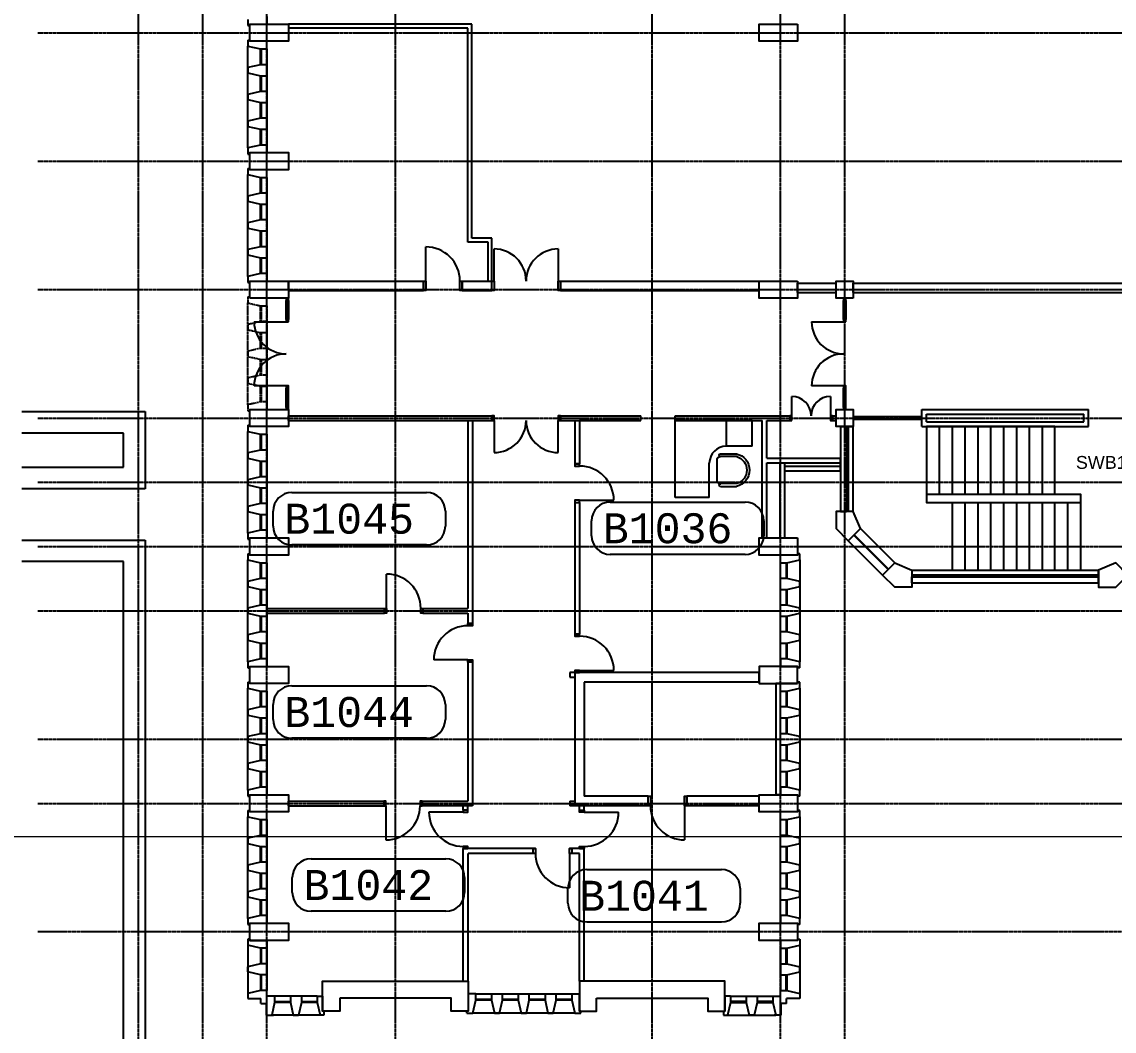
# Model space of a CAD drawing. Header units: millimetres. Extents: x -63292 to 85267, y -25390 to 107538.
# Drawn here: x -53261 to -27737, y -4544 to 19031 of the extents above; entities that cross this region are included whole.
import ezdxf

# ---------------------------------------------------------------- set-up
doc = ezdxf.new("R2010")
doc.units = ezdxf.units.MM
doc.linetypes.add('PCENTRE', pattern=[50.8, 31.75, -6.35, 6.35, -6.35])
doc.linetypes.add('PPHANTOM', pattern=[63.5, 31.75, -6.35, 6.35, -6.35, 6.35, -6.35])
for name, color, linetype in [('Boundaries_and_building_grids', 140, 'Continuous'), ('BRICK_WALLS_P4', 1, 'Continuous'), ('COLUMNS_P5', 3, 'Continuous'), ('DR', 8, 'Continuous'), ('FURNITURE', 40, 'Continuous'), ('LIFTS AND STAIRS', 8, 'Continuous'), ('SITE', 1, 'Continuous'), ('TEXT', 2, 'Continuous'), ('WA', 6, 'Continuous'), ('WA_EXT', 7, 'Continuous'), ('WN', 4, 'Continuous')]:
    doc.layers.add(name, color=color, linetype=linetype)
doc.layers.get('0').off()
doc.styles.add('arial', font='arial.ttf')
doc.styles.add('MONOTXT', font='monotxt.shx')

# ---------------------------------------------------------------- blocks, each defined once
blk = doc.blocks.new('Chair Accent 30x30')
at = {"linetype": 'Continuous'}
for p, q in [((-15, 3.1), (-15, 18)), ((-12.5, 18.3), (-12.5, 3)), ((12.5, 18.3), (12.5, 3)), ((15, 3.1), (15, 18)), ((-9.5, 0), (9.5, 0))]:
    blk.add_line(p, q, dxfattribs=at)
for centre, radius, start, end in [((0, 14.6), 15.4, 12.6804, 167.3196), ((0, 14.4), 13.1, 17.408, 162.5919), ((-13.8, 3.1), 1.25, 180, 0), ((-9.5, 3), 3, 180, 270), ((9.5, 3), 3, 270, 0), ((13.8, 3.1), 1.25, 180, 0)]:
    blk.add_arc(centre, radius, start, end, dxfattribs=at)
blk = doc.blocks.new('computer desk with drawers')
at = {"linetype": 'Continuous'}
for p, q in [((0, -1800), (0, 0)), ((1200, 0), (0, 0)), ((1200, -600), (1200, 0)), ((1800, 0), (1200, 0)), ((1800, -600), (1800, 0)), ((1800, -600), (1200, -600)), ((800, -1800), (800, -1000)), ((800, -1800), (0, -1800))]:
    blk.add_line(p, q, dxfattribs=at)
blk.add_arc((1200, -1000), 400, 90, 180, dxfattribs=at)

msp = doc.modelspace()

# ---------------------------------------------------------------- linework, layer by layer
at = {"layer": 'Boundaries_and_building_grids', "color": 140, "linetype": 'PCENTRE', "lineweight": -3}
for p, q in [((-50533, -17978), (-50533, 67826)), ((-49033, -17978), (-49033, 67826)), ((-47533, -17978), (-47533, 67826)), ((-44533, -17978), (-44533, 67826)), ((-38533, -17978), (-38533, 67826)), ((-35533, -17978), (-35533, 67826)), ((-34033, -17978), (-34033, 67826)), ((-52891, 18776), (50767, 18776)), ((-52891, 15776), (50767, 15776)), ((-52891, 12776), (50767, 12776)), ((-52891, 9776), (50767, 9776)), ((-52891, 8276), (50767, 8276)), ((-52891, 6776), (50767, 6776)), ((-52891, 5276), (50767, 5276)), ((-52891, 2276), (50767, 2276)), ((-52891, 776), (50767, 776)), ((50767, -2224), (-52891, -2224))]:
    msp.add_line(p, q, dxfattribs=at)
at = {"layer": 'BRICK_WALLS_P4', "linetype": 'Continuous'}
for p, q in [((-47033, 12976), (-43875, 12976)), ((-47033, 12756), (-47033, 12976)), ((-43875, 12976), (-43875, 12756)), ((-42975, 12976), (-42278, 12976)), ((-42975, 12756), (-42975, 12976)), ((-42278, 12756), (-42278, 12976)), ((-40678, 12976), (-36033, 12976)), ((-40678, 12756), (-40678, 12976)), ((-36033, 12756), (-36033, 12976)), ((-35133, 12706), (-35133, 12926)), ((-35133, 12926), (-34233, 12926)), ((-34233, 12706), (-34233, 12926)), ((-33833, 12706), (-33833, 12926)), ((-33833, 12926), (-26733, 12926)), ((-47033, 12756), (-43875, 12756)), ((-42975, 12756), (-42278, 12756)), ((-40678, 12756), (-36033, 12756)), ((-35133, 12706), (-34233, 12706)), ((-33833, 12706), (-26733, 12706)), ((-32233, 9976), (-28333, 9976)), ((-32233, 9576), (-32233, 9976)), ((-28333, 9576), (-28333, 9976)), ((-47033, 9831), (-42278, 9831)), ((-47033, 9721), (-47033, 9831)), ((-47033, 9831), (-42278, 9831)), ((-47033, 9721), (-42278, 9721)), ((-47033, 9721), (-42838, 9721)), ((-46663, 9831), (-42278, 9831)), ((-46663, 9831), (-42278, 9831)), ((-42728, 9721), (-42278, 9721)), ((-42278, 9831), (-42278, 9721)), ((-42278, 9831), (-42278, 9721)), ((-40678, 9831), (-40678, 9721)), ((-40678, 9831), (-38797, 9831)), ((-40678, 9831), (-38797, 9831)), ((-40678, 9831), (-40678, 9721)), ((-40678, 9831), (-38797, 9831)), ((-40678, 9831), (-38797, 9831)), ((-40678, 9721), (-38797, 9721)), ((-40678, 9721), (-40338, 9721)), ((-40228, 9721), (-38797, 9721)), ((-40228, 9721), (-38797, 9721)), ((-38797, 9721), (-40228, 9721)), ((-38797, 9721), (-38797, 9831)), ((-38797, 9721), (-38797, 9831)), ((-37997, 9831), (-35917, 9831)), ((-37997, 9721), (-37997, 9831)), ((-37997, 9831), (-35319, 9831)), ((-37997, 9721), (-37997, 9831)), ((-37997, 9831), (-35917, 9831)), ((-37997, 9831), (-35319, 9831)), ((-37997, 9721), (-35963, 9721)), ((-37997, 9721), (-35963, 9721)), ((-37997, 9721), (-35963, 9721)), ((-37997, 9721), (-35963, 9721)), ((-35963, 6976), (-35963, 9721)), ((-35853, 8837), (-35853, 9721)), ((-35853, 9721), (-35319, 9721)), ((-35319, 9831), (-35319, 9721)), ((-34319, 9831), (-34319, 9721)), ((-34319, 9831), (-34233, 9831)), ((-34319, 9721), (-34233, 9721)), ((-34233, 9721), (-34233, 9831)), ((-32123, 9686), (-32123, 9866)), ((-32123, 9866), (-28443, 9866)), ((-28443, 9686), (-28443, 9866)), ((-34133, 9576), (-34133, 7593)), ((-34133, 9576), (-33993, 9576)), ((-33993, 9576), (-33993, 7593)), ((-33943, 7593), (-33943, 9576)), ((-33943, 9576), (-33833, 9576)), ((-33833, 7593), (-33833, 9576)), ((-32233, 9576), (-28333, 9576)), ((-32123, 9686), (-28443, 9686)), ((-35853, 8837), (-34133, 8837)), ((-35853, 8727), (-34133, 8727)), ((-35853, 6976), (-35853, 8727)), ((-35541, 6976), (-35541, 8727)), ((-35431, 6976), (-35431, 8727)), ((-34133, 8727), (-34133, 8837)), ((-34133, 8544), (-34133, 8727)), ((-35431, 8654), (-34133, 8654)), ((-35431, 8544), (-34133, 8544)), ((-34133, 7593), (-33993, 7593)), ((-33833, 7593), (-33943, 7593)), ((-35963, 6976), (-35853, 6976)), ((-35541, 6976), (-35431, 6976)), ((-32466, 6226), (-28100, 6226)), ((-32466, 6226), (-32466, 6116)), ((-28100, 6116), (-28100, 6226)), ((-32466, 6116), (-28100, 6116)), ((-32466, 6066), (-28100, 6066)), ((-32466, 5926), (-32466, 6066)), ((-32466, 5926), (-28100, 5926)), ((-28100, 5926), (-28100, 6066)), ((-36033, 3831), (-40338, 3831)), ((-40338, 3831), (-40338, 721)), ((-36033, 3611), (-36033, 3831)), ((-36033, 3611), (-40118, 3611)), ((-40118, 3611), (-40118, 941)), ((-35533, 3576), (-35643, 3576)), ((-35643, 3576), (-35643, 976)), ((-38625, 941), (-40118, 941)), ((-38625, 721), (-38625, 941)), ((-36033, 941), (-37725, 941)), ((-37725, 721), (-37725, 941)), ((-36033, 721), (-36033, 941)), ((-35533, 976), (-35643, 976)), ((-38625, 721), (-40338, 721)), ((-36033, 721), (-37725, 721))]:
    msp.add_line(p, q, dxfattribs=at)
at = {"layer": 'COLUMNS_P5', "linetype": 'Continuous'}
for points in [[(-47933, 18576), (-47933, 18976), (-47033, 18976), (-47033, 18576), (-47933, 18576)], [(-35133, 18976), (-35133, 18576), (-36033, 18576), (-36033, 18976), (-35133, 18976)], [(-47933, 15576), (-47933, 15976), (-47033, 15976), (-47033, 15576), (-47933, 15576)], [(-47933, 12576), (-47933, 12976), (-47033, 12976), (-47033, 12576), (-47933, 12576)], [(-35133, 12976), (-35133, 12576), (-36033, 12576), (-36033, 12976), (-35133, 12976)], [(-33833, 12576), (-34233, 12576), (-34233, 12976), (-33833, 12976), (-33833, 12576)], [(-47933, 9576), (-47933, 9976), (-47033, 9976), (-47033, 9576), (-47933, 9576)], [(-33833, 9576), (-34233, 9576), (-34233, 9976), (-33833, 9976), (-33833, 9576)], [(-47933, 6576), (-47933, 6976), (-47033, 6976), (-47033, 6576), (-47933, 6576)], [(-35133, 6976), (-35133, 6576), (-36033, 6576), (-36033, 6976), (-35133, 6976)], [(-47933, 3576), (-47933, 3976), (-47033, 3976), (-47033, 3576), (-47933, 3576)], [(-35133, 3576), (-35133, 3976), (-36033, 3976), (-36033, 3576), (-35133, 3576)], [(-47933, 576), (-47933, 976), (-47033, 976), (-47033, 576), (-47933, 576)], [(-35133, 976), (-35133, 576), (-36033, 576), (-36033, 976), (-35133, 976)], [(-47933, -2424), (-47933, -2024), (-47033, -2024), (-47033, -2424), (-47933, -2424)], [(-35133, -2024), (-35133, -2424), (-36033, -2424), (-36033, -2024), (-35133, -2024)]]:
    msp.add_lwpolyline(points, dxfattribs=at)
at = {"layer": 'COLUMNS_P5', "linetype": 'Continuous', "lineweight": -3}
for points in [[(-33950, 6910), (-33667, 7193), (-33833, 7593), (-34233, 7593), (-34233, 7193)], [(-33148, 6109), (-32866, 6391), (-32466, 6226), (-32466, 5826), (-32866, 5826)], [(-27417, 6109), (-27700, 6391), (-28100, 6226), (-28100, 5826), (-27700, 5826)], [(-45833, -3774), (-45833, -4074), (-46233, -4074), (-46233, -3374), (-42833, -3374), (-42833, -4074), (-43233, -4074), (-43233, -3774)], [(-39833, -3774), (-37233, -3774), (-37233, -4074), (-36833, -4074), (-36833, -3374), (-40233, -3374), (-40233, -4074), (-39833, -4074)]]:
    msp.add_lwpolyline(points, close=True, dxfattribs=at)
at = {"layer": 'DR', "linetype": 'Continuous'}
for p, q in [((-43825, 12976), (-43825, 13776)), ((-42228, 12976), (-42228, 13726)), ((-40728, 13726), (-40728, 12976)), ((-47833, 12026), (-47083, 12026)), ((-34808, 12026), (-34058, 12026)), ((-47083, 10526), (-47833, 10526)), ((-34058, 10526), (-34808, 10526)), ((-35269, 9831), (-35269, 10281)), ((-34369, 10281), (-34369, 9831)), ((-42228, 9721), (-42228, 8971)), ((-40728, 8971), (-40728, 9721)), ((-40228, 7855), (-39428, 7855)), ((-44738, 5331), (-44738, 6131)), ((-42838, 4126), (-43638, 4126)), ((-40228, 3881), (-39428, 3881)), ((-44756, 721), (-44756, -79)), ((-42948, 571), (-43748, 571)), ((-40118, 571), (-39318, 571)), ((-37775, 721), (-37775, -79)), ((-40461, -394), (-40461, -1194))]:
    msp.add_line(p, q, dxfattribs=at)
for points in [[(-43875, 12976), (-43825, 12976), (-43825, 12756), (-43875, 12756), (-43875, 12976)], [(-43025, 12976), (-42975, 12976), (-42975, 12756), (-43025, 12756), (-43025, 12976)], [(-42228, 12976), (-42228, 12756), (-42278, 12756), (-42278, 12976), (-42228, 12976)], [(-40678, 12976), (-40678, 12756), (-40728, 12756), (-40728, 12976), (-40678, 12976)], [(-47033, 12526), (-47033, 12576), (-47083, 12576), (-47083, 12526), (-47033, 12526)], [(-34008, 12526), (-34008, 12576), (-34058, 12576), (-34058, 12526), (-34008, 12526)], [(-47033, 12026), (-47033, 12076), (-47083, 12076), (-47083, 12026), (-47033, 12026)], [(-34008, 12026), (-34008, 12076), (-34058, 12076), (-34058, 12026), (-34008, 12026)], [(-47033, 10476), (-47033, 10526), (-47083, 10526), (-47083, 10476), (-47033, 10476)], [(-34008, 10476), (-34008, 10526), (-34058, 10526), (-34058, 10476), (-34008, 10476)], [(-47033, 9976), (-47033, 10026), (-47083, 10026), (-47083, 9976), (-47033, 9976)], [(-34008, 9976), (-34008, 10026), (-34058, 10026), (-34058, 9976), (-34008, 9976)], [(-42228, 9721), (-42228, 9831), (-42278, 9831), (-42278, 9721), (-42228, 9721)], [(-42228, 9721), (-42228, 9831), (-42278, 9831), (-42278, 9721), (-42228, 9721)], [(-40678, 9721), (-40678, 9831), (-40728, 9831), (-40728, 9721), (-40678, 9721)], [(-40678, 9721), (-40678, 9831), (-40728, 9831), (-40728, 9721), (-40678, 9721)], [(-35269, 9721), (-35269, 9831), (-35319, 9831), (-35319, 9721), (-35269, 9721)], [(-34319, 9721), (-34319, 9831), (-34369, 9831), (-34369, 9721), (-34319, 9721)], [(-40228, 8655), (-40228, 8705), (-40338, 8705), (-40338, 8655), (-40228, 8655)], [(-40228, 7805), (-40228, 7855), (-40338, 7855), (-40338, 7805), (-40228, 7805)], [(-44788, 5331), (-44738, 5331), (-44738, 5221), (-44788, 5221), (-44788, 5331)], [(-43938, 5331), (-43888, 5331), (-43888, 5221), (-43938, 5221), (-43938, 5331)], [(-42838, 4926), (-42838, 4976), (-42728, 4976), (-42728, 4926), (-42838, 4926)], [(-40228, 4681), (-40228, 4731), (-40338, 4731), (-40338, 4681), (-40228, 4681)], [(-42838, 4076), (-42838, 4126), (-42728, 4126), (-42728, 4076), (-42838, 4076)], [(-40228, 3831), (-40228, 3881), (-40338, 3881), (-40338, 3831), (-40228, 3831)], [(-44806, 721), (-44756, 721), (-44756, 831), (-44806, 831), (-44806, 721)], [(-43956, 721), (-43906, 721), (-43906, 831), (-43956, 831), (-43956, 721)], [(-38575, 721), (-38625, 721), (-38625, 941), (-38575, 941), (-38575, 721)], [(-37725, 721), (-37775, 721), (-37775, 941), (-37725, 941), (-37725, 721)], [(-42948, 621), (-42948, 571), (-42838, 571), (-42838, 621), (-42948, 621)], [(-40118, 621), (-40118, 571), (-40228, 571), (-40228, 621), (-40118, 621)], [(-42948, -229), (-42948, -279), (-42838, -279), (-42838, -229), (-42948, -229)], [(-40118, -229), (-40118, -279), (-40228, -279), (-40228, -229), (-40118, -229)], [(-41261, -394), (-41311, -394), (-41311, -279), (-41261, -279), (-41261, -394)], [(-40411, -394), (-40461, -394), (-40461, -279), (-40411, -279), (-40411, -394)]]:
    msp.add_lwpolyline(points, dxfattribs=at)
for centre, radius, start, end in [((-43825, 12976), 800, 0, 90), ((-42228, 12976), 750, 0, 90), ((-40728, 12976), 750, 90, 180), ((-47083, 12026), 750, 180, 270), ((-34058, 12026), 750, 180, 270), ((-47083, 10526), 750, 90, 180), ((-34058, 10526), 750, 90, 180), ((-35269, 9831), 450, 0, 90), ((-34369, 9831), 450, 90, 180), ((-42228, 9721), 750, 270, 0), ((-40728, 9721), 750, 180, 270), ((-40228, 7855), 800, 0, 90), ((-44738, 5331), 800, 0, 90), ((-42838, 4126), 800, 90, 180), ((-40228, 3881), 800, 0, 90), ((-44756, 721), 800, 270, 0), ((-42948, 571), 800, 180, 270), ((-40118, 571), 800, 270, 0), ((-37775, 721), 800, 180, 270), ((-40461, -394), 800, 180, 270)]:
    msp.add_arc(centre, radius, start, end, dxfattribs=at)
at = {"layer": 'LIFTS AND STAIRS', "linetype": 'Continuous'}
for p, q in [((-31823, 9576), (-31823, 8001)), ((-31523, 9576), (-31523, 8001)), ((-31223, 9576), (-31223, 8001)), ((-30923, 9576), (-30923, 8001)), ((-30623, 9576), (-30623, 8001)), ((-30323, 9576), (-30323, 8001)), ((-30023, 9576), (-30023, 8001)), ((-29723, 9576), (-29723, 8001)), ((-29423, 9576), (-29423, 8001)), ((-31523, 7801), (-31523, 6226)), ((-31223, 7801), (-31223, 6226)), ((-30923, 7801), (-30923, 6226)), ((-30623, 7801), (-30623, 6226)), ((-30323, 7801), (-30323, 6226)), ((-30023, 7801), (-30023, 6226)), ((-29723, 7801), (-29723, 6226)), ((-29423, 7801), (-29423, 6226)), ((-29123, 6226), (-29123, 7801)), ((-28823, 6226), (-28823, 7801)), ((-28523, 7801), (-28523, 6226)), ((-31523, 6226), (-28523, 6226))]:
    msp.add_line(p, q, dxfattribs=at)
for points in [[(-32258, 9751), (-32258, 9801), (-33808, 9801), (-33808, 9751), (-32258, 9751)], [(-29123, 9576), (-32123, 9576), (-32123, 8001), (-29123, 8001), (-29123, 9576)], [(-32123, 8001), (-32123, 7801), (-28523, 7801)], [(-29123, 8001), (-28523, 8001), (-28523, 7801)]]:
    msp.add_lwpolyline(points, dxfattribs=at)
at = {"layer": 'SITE', "linetype": 'Continuous', "lineweight": -3}
for p, q in [((-53261, 9926), (-50383, 9926)), ((-50383, 9926), (-50383, 8126)), ((-50883, 9426), (-53261, 9426)), ((-50883, 8626), (-50883, 9426)), ((-53261, 8626), (-50883, 8626)), ((-50383, 8126), (-53261, 8126)), ((-53261, 6926), (-50383, 6926)), ((-50383, 6926), (-50383, -15574)), ((-50883, 6426), (-53261, 6426)), ((-50883, -16074), (-50883, 6426))]:
    msp.add_line(p, q, dxfattribs=at)
at = {"layer": 'TEXT', "linetype": 'Continuous'}
for p, q in [((-46952, 8037), (-43802, 8037)), ((-39512, 7814), (-36362, 7814)), ((-47389, 7250), (-47389, 7600)), ((-43364, 7600), (-43364, 7250)), ((-39949, 7027), (-39949, 7377)), ((-35924, 7377), (-35924, 7027)), ((-43802, 6812), (-46952, 6812)), ((-36362, 6589), (-39512, 6589)), ((-46952, 3522), (-43802, 3522)), ((-47389, 2735), (-47389, 3085)), ((-43364, 3085), (-43364, 2735)), ((-43802, 2297), (-46952, 2297)), ((-46504, -519), (-43354, -519)), ((-46941, -1306), (-46941, -956)), ((-42916, -956), (-42916, -1306)), ((-40063, -770), (-36913, -770)), ((-40500, -1557), (-40500, -1207)), ((-36475, -1207), (-36475, -1557)), ((-43354, -1744), (-46504, -1744)), ((-36913, -1995), (-40063, -1995))]:
    msp.add_line(p, q, dxfattribs=at)
for centre, start, end in [((-46952, 7600), 90, 180), ((-43802, 7600), 0, 90), ((-39512, 7377), 90, 180), ((-36362, 7377), 0, 90), ((-46952, 7250), 180, 270), ((-43802, 7250), 270, 0), ((-39512, 7027), 180, 270), ((-36362, 7027), 270, 0), ((-46952, 3085), 90, 180), ((-43802, 3085), 0, 90), ((-46952, 2735), 180, 270), ((-43802, 2735), 270, 0), ((-46504, -956), 90, 180), ((-43354, -956), 0, 90), ((-40063, -1207), 90, 180), ((-36913, -1207), 0, 90), ((-46504, -1306), 180, 270), ((-43354, -1306), 270, 0), ((-40063, -1557), 180, 270), ((-36913, -1557), 270, 0)]:
    msp.add_arc(centre, 437, start, end, dxfattribs=at)
at = {"layer": 'WA', "linetype": 'Continuous'}
for p, q in [((-42748, 18976), (-47033, 18976)), ((-42748, 13976), (-42748, 18976)), ((-42838, 18886), (-47033, 18886)), ((-42838, 13886), (-42838, 18886)), ((-42368, 13886), (-42838, 13886)), ((-42278, 13976), (-42748, 13976)), ((-42368, 12976), (-42368, 13886)), ((-42278, 12976), (-42278, 13976)), ((-42368, 12976), (-42278, 12976)), ((-42838, 9721), (-42838, 5331)), ((-42728, 9721), (-42728, 4976)), ((-40338, 9721), (-40338, 8705)), ((-40228, 9721), (-40228, 8705)), ((-40338, 8705), (-40228, 8705)), ((-40338, 7805), (-40228, 7805)), ((-40338, 7805), (-40338, 4731)), ((-40228, 7805), (-40228, 4731)), ((-47533, 5331), (-44788, 5331)), ((-47533, 5221), (-44788, 5221)), ((-44788, 5331), (-44788, 5221)), ((-43888, 5331), (-43888, 5221)), ((-43888, 5331), (-42838, 5331)), ((-43888, 5221), (-42838, 5221)), ((-42838, 5221), (-42838, 4976)), ((-42728, 4976), (-42838, 4976)), ((-40338, 4731), (-40228, 4731)), ((-42728, 4076), (-42838, 4076)), ((-42838, 4076), (-42838, 3476)), ((-42728, 4076), (-42728, 3831)), ((-42728, 3831), (-42728, 3476)), ((-40338, 3831), (-40458, 3831)), ((-40458, 3831), (-40458, 3721)), ((-40458, 3721), (-40338, 3721)), ((-42838, 3476), (-42838, 831)), ((-42728, 3476), (-42728, 721)), ((-47033, 831), (-44806, 831)), ((-47033, 721), (-47033, 831)), ((-44806, 831), (-44806, 721)), ((-43906, 831), (-43906, 721)), ((-43906, 831), (-42838, 831)), ((-40458, 831), (-40338, 831)), ((-40458, 831), (-40458, 721)), ((-47033, 721), (-44806, 721)), ((-42728, 721), (-43906, 721)), ((-42838, 621), (-42948, 621)), ((-40338, 721), (-40458, 721)), ((-40228, 621), (-40118, 621)), ((-42838, -279), (-42948, -279)), ((-41261, -279), (-42948, -279)), ((-41261, -394), (-42833, -394)), ((-40118, -279), (-40461, -279)), ((-40233, -394), (-40461, -394)), ((-40228, -279), (-40118, -279))]:
    msp.add_line(p, q, dxfattribs=at)
at = {"layer": 'WA'}
for p, q in [((-42948, 621), (-42948, 721)), ((-42838, 621), (-42838, 721)), ((-40228, 621), (-40228, 721)), ((-40118, 621), (-40118, 721)), ((-42948, -3374), (-42948, -279)), ((-42833, -494), (-42833, -394)), ((-42833, -3374), (-42833, -494)), ((-40233, -3374), (-40233, -394)), ((-40118, -3374), (-40118, -279))]:
    msp.add_line(p, q, dxfattribs=at)
at = {"layer": 'WA_EXT', "linetype": 'Continuous'}
for p, q in [((-47533, 19154), (-47533, 18976)), ((-47983, 19086), (-47983, 18944)), ((-47983, 18944), (-47933, 18944)), ((-47933, 18944), (-47933, 18976)), ((-47933, 18976), (-47533, 18976)), ((-47983, 18607), (-47933, 18607)), ((-47983, 18607), (-47983, 18465)), ((-47983, 18465), (-47683, 18397)), ((-47683, 18397), (-47533, 18397)), ((-47533, 18397), (-47533, 18576)), ((-47683, 18029), (-47983, 17961)), ((-47983, 17961), (-47983, 17840)), ((-47533, 18029), (-47683, 18029)), ((-47983, 17840), (-47683, 17772)), ((-47683, 17772), (-47533, 17772)), ((-47683, 17404), (-47983, 17336)), ((-47533, 17404), (-47683, 17404)), ((-47983, 17336), (-47983, 17215)), ((-47983, 17215), (-47683, 17147)), ((-47683, 17147), (-47533, 17147)), ((-47683, 16779), (-47983, 16711)), ((-47983, 16711), (-47983, 16590)), ((-47533, 16779), (-47683, 16779)), ((-47983, 16590), (-47683, 16522)), ((-47683, 16522), (-47533, 16522)), ((-47683, 16154), (-47983, 16086)), ((-47983, 16086), (-47983, 15944)), ((-47533, 16154), (-47683, 16154)), ((-47533, 16154), (-47533, 15976)), ((-47983, 15944), (-47933, 15944)), ((-47933, 15944), (-47933, 15976)), ((-47933, 15976), (-47533, 15976)), ((-47983, 15607), (-47933, 15607)), ((-47983, 15607), (-47983, 15465)), ((-47533, 15397), (-47533, 15576)), ((-47983, 15465), (-47683, 15397)), ((-47683, 15397), (-47533, 15397)), ((-47683, 15029), (-47983, 14961)), ((-47983, 14961), (-47983, 14840)), ((-47983, 14840), (-47683, 14772)), ((-47533, 15029), (-47683, 15029)), ((-47683, 14772), (-47533, 14772)), ((-47683, 14404), (-47983, 14336)), ((-47983, 14336), (-47983, 14215)), ((-47533, 14404), (-47683, 14404)), ((-47983, 14215), (-47683, 14147)), ((-47683, 14147), (-47533, 14147)), ((-47683, 13779), (-47983, 13711)), ((-47983, 13711), (-47983, 13590)), ((-47983, 13590), (-47683, 13522)), ((-47533, 13779), (-47683, 13779)), ((-47683, 13522), (-47533, 13522)), ((-47683, 13154), (-47983, 13086)), ((-47983, 13086), (-47983, 12944)), ((-47533, 13154), (-47683, 13154)), ((-47533, 13154), (-47533, 12976)), ((-47983, 12944), (-47933, 12944)), ((-47933, 12944), (-47933, 12976)), ((-47933, 12976), (-47533, 12976)), ((-47983, 9607), (-47933, 9607)), ((-47983, 9607), (-47983, 9465)), ((-47983, 9465), (-47683, 9397)), ((-47533, 9397), (-47533, 9576)), ((-47683, 9397), (-47533, 9397)), ((-47683, 9029), (-47983, 8961)), ((-47983, 8961), (-47983, 8840)), ((-47533, 9029), (-47683, 9029)), ((-47983, 8840), (-47683, 8772)), ((-47683, 8772), (-47533, 8772)), ((-47683, 8404), (-47983, 8336)), ((-47983, 8336), (-47983, 8215)), ((-47983, 8215), (-47683, 8147)), ((-47533, 8404), (-47683, 8404)), ((-47683, 8147), (-47533, 8147)), ((-47683, 7779), (-47983, 7711)), ((-47983, 7711), (-47983, 7590)), ((-47533, 7779), (-47683, 7779)), ((-47983, 7590), (-47683, 7522)), ((-47683, 7522), (-47533, 7522)), ((-47683, 7154), (-47983, 7086)), ((-47533, 7154), (-47683, 7154)), ((-47533, 7154), (-47533, 6976)), ((-47983, 7086), (-47983, 6944)), ((-47983, 6944), (-47933, 6944)), ((-47933, 6944), (-47933, 6976)), ((-47933, 6976), (-47533, 6976)), ((-47983, 6607), (-47933, 6607)), ((-47983, 6607), (-47983, 6465)), ((-47983, 6465), (-47683, 6397)), ((-47683, 6397), (-47533, 6397)), ((-47533, 6397), (-47533, 6576)), ((-35133, 6576), (-35533, 6576)), ((-35533, 6397), (-35533, 6576)), ((-35533, 6397), (-35383, 6397)), ((-35383, 6397), (-35083, 6465)), ((-35083, 6607), (-35133, 6607)), ((-35133, 6607), (-35133, 6576)), ((-35083, 6465), (-35083, 6607)), ((-47683, 6029), (-47983, 5961)), ((-47983, 5961), (-47983, 5840)), ((-47533, 6029), (-47683, 6029)), ((-35383, 6029), (-35533, 6029)), ((-35533, 5772), (-35533, 6029)), ((-35083, 5961), (-35383, 6029)), ((-35083, 5840), (-35083, 5961)), ((-47983, 5840), (-47683, 5772)), ((-47683, 5772), (-47533, 5772)), ((-35533, 5772), (-35383, 5772)), ((-35383, 5772), (-35083, 5840)), ((-47683, 5404), (-47983, 5336)), ((-47533, 5404), (-47683, 5404)), ((-35383, 5404), (-35533, 5404)), ((-35533, 5147), (-35533, 5404)), ((-35083, 5336), (-35383, 5404)), ((-47983, 5336), (-47983, 5215)), ((-47983, 5215), (-47683, 5147)), ((-47683, 5147), (-47533, 5147)), ((-35533, 5147), (-35383, 5147)), ((-35383, 5147), (-35083, 5215)), ((-35083, 5215), (-35083, 5336)), ((-47683, 4779), (-47983, 4711)), ((-47983, 4711), (-47983, 4590)), ((-47533, 4779), (-47683, 4779)), ((-35383, 4779), (-35533, 4779)), ((-35533, 4522), (-35533, 4779)), ((-35083, 4711), (-35383, 4779)), ((-35083, 4590), (-35083, 4711)), ((-47983, 4590), (-47683, 4522)), ((-47683, 4522), (-47533, 4522)), ((-35533, 4522), (-35383, 4522)), ((-35383, 4522), (-35083, 4590)), ((-47683, 4154), (-47983, 4086)), ((-47983, 4086), (-47983, 3944)), ((-47533, 4154), (-47683, 4154)), ((-47533, 4154), (-47533, 3976)), ((-35533, 4154), (-35533, 3976)), ((-35383, 4154), (-35533, 4154)), ((-35083, 4086), (-35383, 4154)), ((-35083, 3944), (-35083, 4086)), ((-47983, 3944), (-47933, 3944)), ((-47933, 3944), (-47933, 3976)), ((-47933, 3976), (-47533, 3976)), ((-35083, 3944), (-35133, 3944)), ((-47983, 3607), (-47933, 3607)), ((-47983, 3607), (-47983, 3465)), ((-47533, 3397), (-47533, 3576)), ((-35133, 3576), (-35533, 3576)), ((-35533, 3397), (-35533, 3576)), ((-35083, 3607), (-35133, 3607)), ((-35133, 3607), (-35133, 3576)), ((-35083, 3465), (-35083, 3607)), ((-47983, 3465), (-47683, 3397)), ((-47683, 3397), (-47533, 3397)), ((-35533, 3397), (-35383, 3397)), ((-35383, 3397), (-35083, 3465)), ((-47683, 3029), (-47983, 2961)), ((-47983, 2961), (-47983, 2840)), ((-47983, 2840), (-47683, 2772)), ((-47533, 3029), (-47683, 3029)), ((-35383, 3029), (-35533, 3029)), ((-35533, 2772), (-35533, 3029)), ((-35083, 2961), (-35383, 3029)), ((-35383, 2772), (-35083, 2840)), ((-35083, 2840), (-35083, 2961)), ((-47683, 2772), (-47533, 2772)), ((-35533, 2772), (-35383, 2772)), ((-47683, 2404), (-47983, 2336)), ((-47983, 2336), (-47983, 2215)), ((-47533, 2404), (-47683, 2404)), ((-35383, 2404), (-35533, 2404)), ((-35533, 2147), (-35533, 2404)), ((-35083, 2336), (-35383, 2404)), ((-35083, 2215), (-35083, 2336)), ((-47983, 2215), (-47683, 2147)), ((-47683, 2147), (-47533, 2147)), ((-35533, 2147), (-35383, 2147)), ((-35383, 2147), (-35083, 2215)), ((-47683, 1779), (-47983, 1711)), ((-47983, 1711), (-47983, 1590)), ((-47983, 1590), (-47683, 1522)), ((-47533, 1779), (-47683, 1779)), ((-35383, 1779), (-35533, 1779)), ((-35533, 1522), (-35533, 1779)), ((-35083, 1711), (-35383, 1779)), ((-35383, 1522), (-35083, 1590)), ((-35083, 1590), (-35083, 1711)), ((-47683, 1522), (-47533, 1522)), ((-35533, 1522), (-35383, 1522)), ((-47683, 1154), (-47983, 1086)), ((-47983, 1086), (-47983, 944)), ((-47533, 1154), (-47683, 1154)), ((-47533, 1154), (-47533, 976)), ((-35533, 1154), (-35533, 976)), ((-35383, 1154), (-35533, 1154)), ((-35083, 1086), (-35383, 1154)), ((-35083, 944), (-35083, 1086)), ((-47983, 944), (-47933, 944)), ((-47933, 944), (-47933, 976)), ((-47933, 976), (-47533, 976)), ((-35083, 944), (-35133, 944)), ((-47983, 607), (-47933, 607)), ((-47983, 607), (-47983, 465)), ((-47533, 397), (-47533, 576)), ((-35133, 576), (-35533, 576)), ((-35533, 397), (-35533, 576)), ((-35083, 607), (-35133, 607)), ((-35133, 607), (-35133, 576)), ((-35083, 465), (-35083, 607)), ((-47983, 465), (-47683, 397)), ((-47683, 397), (-47533, 397)), ((-35533, 397), (-35383, 397)), ((-35383, 397), (-35083, 465)), ((-47683, 29), (-47983, -39)), ((-47533, 29), (-47683, 29)), ((-35383, 29), (-35533, 29)), ((-35533, -228), (-35533, 29)), ((-35083, -39), (-35383, 29)), ((-47983, -39), (-47983, -160)), ((-47983, -160), (-47683, -228)), ((-47683, -228), (-47533, -228)), ((-35533, -228), (-35383, -228)), ((-35383, -228), (-35083, -160)), ((-35083, -160), (-35083, -39)), ((-47683, -596), (-47983, -664)), ((-47983, -664), (-47983, -785)), ((-47533, -596), (-47683, -596)), ((-35383, -596), (-35533, -596)), ((-35533, -853), (-35533, -596)), ((-35083, -664), (-35383, -596)), ((-35083, -785), (-35083, -664)), ((-47983, -785), (-47683, -853)), ((-47683, -853), (-47533, -853)), ((-35533, -853), (-35383, -853)), ((-35383, -853), (-35083, -785)), ((-47683, -1221), (-47983, -1289)), ((-47533, -1221), (-47683, -1221)), ((-35383, -1221), (-35533, -1221)), ((-35533, -1478), (-35533, -1221)), ((-35083, -1289), (-35383, -1221)), ((-47983, -1289), (-47983, -1410)), ((-47983, -1410), (-47683, -1478)), ((-47683, -1478), (-47533, -1478)), ((-35533, -1478), (-35383, -1478)), ((-35383, -1478), (-35083, -1410)), ((-35083, -1410), (-35083, -1289)), ((-47683, -1846), (-47983, -1914)), ((-47983, -1914), (-47983, -2056)), ((-47933, -2056), (-47933, -2024)), ((-47933, -2024), (-47533, -2024)), ((-47533, -1846), (-47683, -1846)), ((-47533, -1846), (-47533, -2024)), ((-35533, -1846), (-35533, -2024)), ((-35383, -1846), (-35533, -1846)), ((-35083, -1914), (-35383, -1846)), ((-35083, -2056), (-35083, -1914)), ((-47983, -2056), (-47933, -2056)), ((-35083, -2056), (-35133, -2056)), ((-47983, -2393), (-47983, -2535)), ((-47933, -2393), (-47983, -2393)), ((-47683, -2603), (-47983, -2535)), ((-47533, -2424), (-47533, -2603)), ((-35533, -2424), (-35533, -2603)), ((-35383, -2603), (-35083, -2535)), ((-35133, -2393), (-35083, -2393)), ((-35083, -2393), (-35083, -2535)), ((-47533, -2603), (-47683, -2603)), ((-35533, -2603), (-35383, -2603)), ((-47683, -2971), (-47983, -3039)), ((-47983, -3160), (-47983, -3039)), ((-47533, -2971), (-47683, -2971)), ((-47533, -2971), (-47533, -3228)), ((-35533, -2971), (-35533, -3228)), ((-35533, -2971), (-35383, -2971)), ((-35383, -2971), (-35083, -3039)), ((-35083, -3160), (-35083, -3039)), ((-47683, -3228), (-47983, -3160)), ((-47533, -3228), (-47683, -3228)), ((-35533, -3228), (-35383, -3228)), ((-35383, -3228), (-35083, -3160)), ((-47683, -3596), (-47983, -3664)), ((-47983, -3664), (-47983, -3785)), ((-47983, -3785), (-47676, -3785)), ((-47533, -3596), (-47683, -3596)), ((-47676, -3897), (-47676, -3785)), ((-47533, -3724), (-47533, -3596)), ((-47354, -3724), (-47533, -3724)), ((-47354, -3724), (-47354, -3874)), ((-46729, -3724), (-46986, -3724)), ((-46986, -3724), (-46986, -3874)), ((-46729, -3724), (-46729, -3874)), ((-46361, -3724), (-46361, -3874)), ((-46361, -3724), (-46233, -3724)), ((-46233, -3724), (-46233, -4074)), ((-42654, -3674), (-42833, -3674)), ((-42722, -4124), (-42654, -3824)), ((-42654, -3824), (-42654, -3674)), ((-42286, -3674), (-42286, -3824)), ((-42286, -3674), (-42029, -3674)), ((-42286, -3824), (-42218, -4124)), ((-42097, -4124), (-42029, -3824)), ((-42029, -3824), (-42029, -3674)), ((-41661, -3674), (-41661, -3824)), ((-41661, -3674), (-41404, -3674)), ((-41661, -3824), (-41593, -4124)), ((-41472, -4124), (-41404, -3824)), ((-41404, -3824), (-41404, -3674)), ((-41036, -3674), (-41036, -3824)), ((-41036, -3674), (-40779, -3674)), ((-41036, -3824), (-40968, -4124)), ((-40847, -4124), (-40779, -3824)), ((-40779, -3824), (-40779, -3674)), ((-40411, -3674), (-40411, -3824)), ((-40411, -3674), (-40233, -3674)), ((-40411, -3824), (-40343, -4124)), ((-40233, -4074), (-40233, -3674)), ((-36833, -3724), (-36833, -4074)), ((-36704, -3724), (-36833, -3724)), ((-36704, -3724), (-36704, -3874)), ((-36336, -3724), (-36079, -3724)), ((-36336, -3724), (-36336, -3874)), ((-36079, -3724), (-36079, -3874)), ((-35711, -3724), (-35711, -3874)), ((-35711, -3724), (-35533, -3724)), ((-35533, -3724), (-35533, -3596)), ((-35533, -3596), (-35383, -3596)), ((-35390, -3897), (-35390, -3785)), ((-35083, -3785), (-35390, -3785)), ((-35383, -3596), (-35083, -3664)), ((-35083, -3664), (-35083, -3785)), ((-47676, -3897), (-47543, -3897)), ((-47543, -4174), (-47543, -3897)), ((-47354, -3874), (-47422, -4174)), ((-46986, -3874), (-46918, -4174)), ((-46729, -3874), (-46797, -4174)), ((-46361, -3874), (-46293, -4174)), ((-46201, -4074), (-46233, -4074)), ((-46201, -4074), (-46201, -4174)), ((-42864, -4124), (-42864, -4074)), ((-40201, -4074), (-40233, -4074)), ((-40201, -4124), (-40201, -4074)), ((-36864, -4074), (-36864, -4174)), ((-36864, -4074), (-36833, -4074)), ((-36704, -3874), (-36772, -4174)), ((-36336, -3874), (-36268, -4174)), ((-36079, -3874), (-36147, -4174)), ((-35711, -3874), (-35643, -4174)), ((-35522, -4174), (-35522, -3897)), ((-35390, -3897), (-35522, -3897)), ((-47543, -4174), (-47383, -4174)), ((-46918, -4174), (-46797, -4174)), ((-46201, -4174), (-46293, -4174)), ((-42864, -4124), (-42722, -4124)), ((-42218, -4124), (-42097, -4124)), ((-41593, -4124), (-41472, -4124)), ((-40968, -4124), (-40847, -4124)), ((-40343, -4124), (-40201, -4124)), ((-36864, -4174), (-36772, -4174)), ((-36147, -4174), (-36268, -4174)), ((-35522, -4174), (-35683, -4174))]:
    msp.add_line(p, q, dxfattribs=at)
at = {"layer": 'WA_EXT', "linetype": 'PPHANTOM'}
for p, q in [((-47983, 12607), (-47933, 12607)), ((-47983, 12607), (-47983, 12465)), ((-47533, 12397), (-47533, 12576)), ((-47983, 12465), (-47683, 12397)), ((-47683, 12397), (-47533, 12397)), ((-47683, 12029), (-47983, 11961)), ((-47533, 12029), (-47683, 12029)), ((-47983, 11961), (-47983, 11840)), ((-47983, 11840), (-47683, 11772)), ((-47683, 11772), (-47533, 11772)), ((-47683, 11404), (-47983, 11336)), ((-47983, 11336), (-47983, 11215)), ((-47533, 11404), (-47683, 11404)), ((-47983, 11215), (-47683, 11147)), ((-47683, 11147), (-47533, 11147)), ((-47683, 10779), (-47983, 10711)), ((-47533, 10779), (-47683, 10779)), ((-47983, 10711), (-47983, 10590)), ((-47983, 10590), (-47683, 10522)), ((-47683, 10522), (-47533, 10522)), ((-47683, 10154), (-47983, 10086)), ((-47983, 10086), (-47983, 9944)), ((-47933, 9944), (-47933, 9976)), ((-47933, 9976), (-47533, 9976)), ((-47533, 10154), (-47683, 10154)), ((-47533, 10154), (-47533, 9976)), ((-47983, 9944), (-47933, 9944))]:
    msp.add_line(p, q, dxfattribs=at)
at = {"layer": 'WA_EXT', "color": 3, "linetype": 'Continuous', "lineweight": 0}
msp.add_xline((0, 0), (1, 0), dxfattribs=at)
at = {"layer": 'WA_EXT', "linetype": 'Continuous'}
for points in [[(-47533, 18576), (-47933, 18576), (-47933, 18607)], [(-47533, 15576), (-47933, 15576), (-47933, 15607)], [(-47533, 9576), (-47933, 9576), (-47933, 9607)], [(-47533, 6576), (-47933, 6576), (-47933, 6607)], [(-35533, 3976), (-35133, 3976), (-35133, 3944)], [(-47533, 3576), (-47933, 3576), (-47933, 3607)], [(-35533, 976), (-35133, 976), (-35133, 944)], [(-47533, 576), (-47933, 576), (-47933, 607)], [(-35533, -2024), (-35133, -2024), (-35133, -2056)], [(-47933, -2393), (-47933, -2424), (-47533, -2424)], [(-35133, -2393), (-35133, -2424), (-35533, -2424)], [(-42833, -3674), (-42833, -4074), (-42864, -4074)]]:
    msp.add_lwpolyline(points, dxfattribs=at)
at = {"layer": 'WA_EXT', "linetype": 'PPHANTOM'}
msp.add_lwpolyline([(-47533, 12576), (-47933, 12576), (-47933, 12607)], dxfattribs=at)
at = {"layer": 'WN', "linetype": 'Continuous'}
for p, q in [((-47983, 16086), (-47983, 18465)), ((-47683, 18029), (-47683, 18397)), ((-47663, 18029), (-47663, 18397)), ((-47533, 18397), (-47533, 16154)), ((-47683, 17404), (-47683, 17772)), ((-47663, 17404), (-47663, 17772)), ((-47533, 17772), (-47533, 17404)), ((-47683, 16779), (-47683, 17147)), ((-47663, 16779), (-47663, 17147)), ((-47533, 17147), (-47533, 16779)), ((-47683, 16154), (-47683, 16522)), ((-47663, 16154), (-47663, 16522)), ((-47533, 16522), (-47533, 16154)), ((-47983, 13086), (-47983, 15465)), ((-47683, 15029), (-47683, 15397)), ((-47663, 15029), (-47663, 15397)), ((-47533, 15397), (-47533, 13154)), ((-47683, 14404), (-47683, 14772)), ((-47663, 14404), (-47663, 14772)), ((-47533, 14772), (-47533, 14404)), ((-47683, 13779), (-47683, 14147)), ((-47663, 13779), (-47663, 14147)), ((-47533, 14147), (-47533, 13779)), ((-47683, 13154), (-47683, 13522)), ((-47663, 13154), (-47663, 13522)), ((-47533, 13522), (-47533, 13154)), ((-47083, 12076), (-47083, 12526)), ((-47058, 12076), (-47058, 12526)), ((-47033, 12526), (-47033, 12076)), ((-34058, 12076), (-34058, 12526)), ((-34033, 12076), (-34033, 12526)), ((-34008, 12526), (-34008, 12076)), ((-47083, 10026), (-47083, 10476)), ((-47058, 10026), (-47058, 10476)), ((-47033, 10026), (-47033, 10476)), ((-34058, 10026), (-34058, 10476)), ((-34033, 10026), (-34033, 10476)), ((-34008, 10026), (-34008, 10476)), ((-47983, 7086), (-47983, 9465)), ((-47683, 9029), (-47683, 9397)), ((-47663, 9029), (-47663, 9397)), ((-47533, 9397), (-47533, 7154)), ((-47683, 8404), (-47683, 8772)), ((-47663, 8404), (-47663, 8772)), ((-47533, 8772), (-47533, 8404)), ((-47683, 7779), (-47683, 8147)), ((-47663, 7779), (-47663, 8147)), ((-47533, 8147), (-47533, 7779)), ((-47683, 7154), (-47683, 7522)), ((-47663, 7154), (-47663, 7522)), ((-47533, 7522), (-47533, 7154)), ((-33021, 6236), (-33823, 7037)), ((-33809, 7051), (-33007, 6250)), ((-47983, 4086), (-47983, 6465)), ((-47683, 6029), (-47683, 6397)), ((-47663, 6029), (-47663, 6397)), ((-47533, 6397), (-47533, 4154)), ((-35533, 4154), (-35533, 6397)), ((-35533, 6029), (-35533, 6397)), ((-35403, 6397), (-35403, 6029)), ((-35383, 6397), (-35383, 6029)), ((-35083, 6465), (-35083, 4086)), ((-32993, 6264), (-32866, 6391)), ((-47683, 5404), (-47683, 5772)), ((-47663, 5404), (-47663, 5772)), ((-47533, 5772), (-47533, 5404)), ((-35533, 5404), (-35533, 5772)), ((-35403, 5772), (-35403, 5404)), ((-35383, 5772), (-35383, 5404)), ((-47683, 4779), (-47683, 5147)), ((-47663, 4779), (-47663, 5147)), ((-47533, 5147), (-47533, 4779)), ((-35533, 4779), (-35533, 5147)), ((-35403, 5147), (-35403, 4779)), ((-35383, 5147), (-35383, 4779)), ((-47683, 4154), (-47683, 4522)), ((-47663, 4154), (-47663, 4522)), ((-47533, 4522), (-47533, 4154)), ((-35403, 4522), (-35403, 4154)), ((-35383, 4522), (-35383, 4154)), ((-47983, 1086), (-47983, 3465)), ((-47683, 3029), (-47683, 3397)), ((-47663, 3029), (-47663, 3397)), ((-47533, 3397), (-47533, 1154)), ((-35533, 1154), (-35533, 3397)), ((-35533, 3029), (-35533, 3397)), ((-35403, 3397), (-35403, 3029)), ((-35383, 3397), (-35383, 3029)), ((-35083, 3465), (-35083, 1086)), ((-47683, 2404), (-47683, 2772)), ((-47663, 2404), (-47663, 2772)), ((-47533, 2772), (-47533, 2404)), ((-35533, 2404), (-35533, 2772)), ((-35403, 2772), (-35403, 2404)), ((-35383, 2772), (-35383, 2404)), ((-47683, 1779), (-47683, 2147)), ((-47663, 1779), (-47663, 2147)), ((-47533, 2147), (-47533, 1779)), ((-35533, 1779), (-35533, 2147)), ((-35403, 2147), (-35403, 1779)), ((-35383, 2147), (-35383, 1779)), ((-47683, 1154), (-47683, 1522)), ((-47663, 1154), (-47663, 1522)), ((-47533, 1522), (-47533, 1154)), ((-35403, 1522), (-35403, 1154)), ((-35383, 1522), (-35383, 1154)), ((-47983, -1914), (-47983, 465)), ((-47683, 29), (-47683, 397)), ((-47663, 29), (-47663, 397)), ((-47533, 397), (-47533, -1846)), ((-35533, -1846), (-35533, 397)), ((-35533, 29), (-35533, 397)), ((-35403, 397), (-35403, 29)), ((-35383, 397), (-35383, 29)), ((-35083, 465), (-35083, -1914)), ((-47683, -596), (-47683, -228)), ((-47663, -596), (-47663, -228)), ((-47533, -228), (-47533, -596)), ((-35533, -596), (-35533, -228)), ((-35403, -228), (-35403, -596)), ((-35383, -228), (-35383, -596)), ((-47683, -1221), (-47683, -853)), ((-47663, -1221), (-47663, -853)), ((-47533, -853), (-47533, -1221)), ((-35533, -1221), (-35533, -853)), ((-35403, -853), (-35403, -1221)), ((-35383, -853), (-35383, -1221)), ((-47683, -1846), (-47683, -1478)), ((-47663, -1846), (-47663, -1478)), ((-47533, -1478), (-47533, -1846)), ((-35403, -1478), (-35403, -1846)), ((-35383, -1478), (-35383, -1846)), ((-47983, -2535), (-47983, -3664)), ((-35083, -2535), (-35083, -3664)), ((-47683, -2603), (-47683, -2971)), ((-47663, -2971), (-47663, -2603)), ((-47533, -2603), (-47533, -2971)), ((-35533, -2603), (-35533, -2971)), ((-35403, -2971), (-35403, -2603)), ((-35383, -2603), (-35383, -2971)), ((-47683, -3228), (-47683, -3596)), ((-47663, -3596), (-47663, -3228)), ((-47533, -3228), (-47533, -3596)), ((-35533, -3228), (-35533, -3596)), ((-35403, -3596), (-35403, -3228)), ((-35383, -3228), (-35383, -3596)), ((-46986, -3724), (-47354, -3724)), ((-46361, -3724), (-46729, -3724)), ((-42654, -3674), (-40411, -3674)), ((-42286, -3804), (-42654, -3804)), ((-42286, -3824), (-42654, -3824)), ((-42029, -3674), (-41661, -3674)), ((-41661, -3804), (-42029, -3804)), ((-41661, -3824), (-42029, -3824)), ((-41404, -3674), (-41036, -3674)), ((-41036, -3804), (-41404, -3804)), ((-41036, -3824), (-41404, -3824)), ((-40779, -3674), (-40411, -3674)), ((-40411, -3804), (-40779, -3804)), ((-40411, -3824), (-40779, -3824)), ((-36704, -3724), (-36336, -3724)), ((-36079, -3724), (-35711, -3724)), ((-47354, -3854), (-46986, -3854)), ((-46986, -3874), (-47354, -3874)), ((-46729, -3854), (-46361, -3854)), ((-46361, -3874), (-46729, -3874)), ((-36336, -3854), (-36704, -3854)), ((-36704, -3874), (-36336, -3874)), ((-35711, -3854), (-36079, -3854)), ((-36079, -3874), (-35711, -3874)), ((-46293, -4174), (-47422, -4174)), ((-40343, -4124), (-42722, -4124)), ((-36772, -4174), (-35643, -4174))]:
    msp.add_line(p, q, dxfattribs=at)
at = {"layer": 'WN', "linetype": 'PPHANTOM'}
for p, q in [((-47983, 10086), (-47983, 12465)), ((-47683, 12029), (-47683, 12397)), ((-47663, 12029), (-47663, 12397)), ((-47533, 12397), (-47533, 10154)), ((-47683, 11404), (-47683, 11772)), ((-47663, 11404), (-47663, 11772)), ((-47533, 11772), (-47533, 11404)), ((-47683, 10779), (-47683, 11147)), ((-47663, 10779), (-47663, 11147)), ((-47533, 11147), (-47533, 10779)), ((-47683, 10154), (-47683, 10522)), ((-47663, 10154), (-47663, 10522)), ((-47533, 10522), (-47533, 10154))]:
    msp.add_line(p, q, dxfattribs=at)
at = {"layer": 'WN', "linetype": 'Continuous'}
msp.add_lwpolyline([(-32866, 6391), (-33148, 6109), (-33950, 6910), (-33667, 7193), (-32866, 6391)], dxfattribs=at)

# ---------------------------------------------------------------- block references
at = {"layer": 'FURNITURE', "linetype": 'Continuous'}
msp.add_blockref('computer desk with drawers', (-37997, 9721), dxfattribs=at)
at = {"layer": 'FURNITURE', "linetype": 'Continuous', "xscale": -25.3125, "yscale": 25.3125, "zscale": 25.3125, "rotation": 270}
msp.add_blockref('Chair Accent 30x30', (-37017, 8561), dxfattribs=at)

# ---------------------------------------------------------------- texts
at = {"layer": 'TEXT', "linetype": 'Continuous'}
for s, height, style, p in [('SWB106', 300, 'arial', (-28632, 8590)), ('B1045', 700, 'MONOTXT', (-47127, 7075)), ('B1036', 700, 'MONOTXT', (-39687, 6852)), ('B1044', 700, 'MONOTXT', (-47127, 2560)), ('B1042', 700, 'MONOTXT', (-46679, -1481)), ('B1041', 700, 'MONOTXT', (-40238, -1732))]:
    msp.add_text(s, height=height, dxfattribs=dict(at, style=style)).set_placement(p)

doc.saveas('drawing.dxf')
